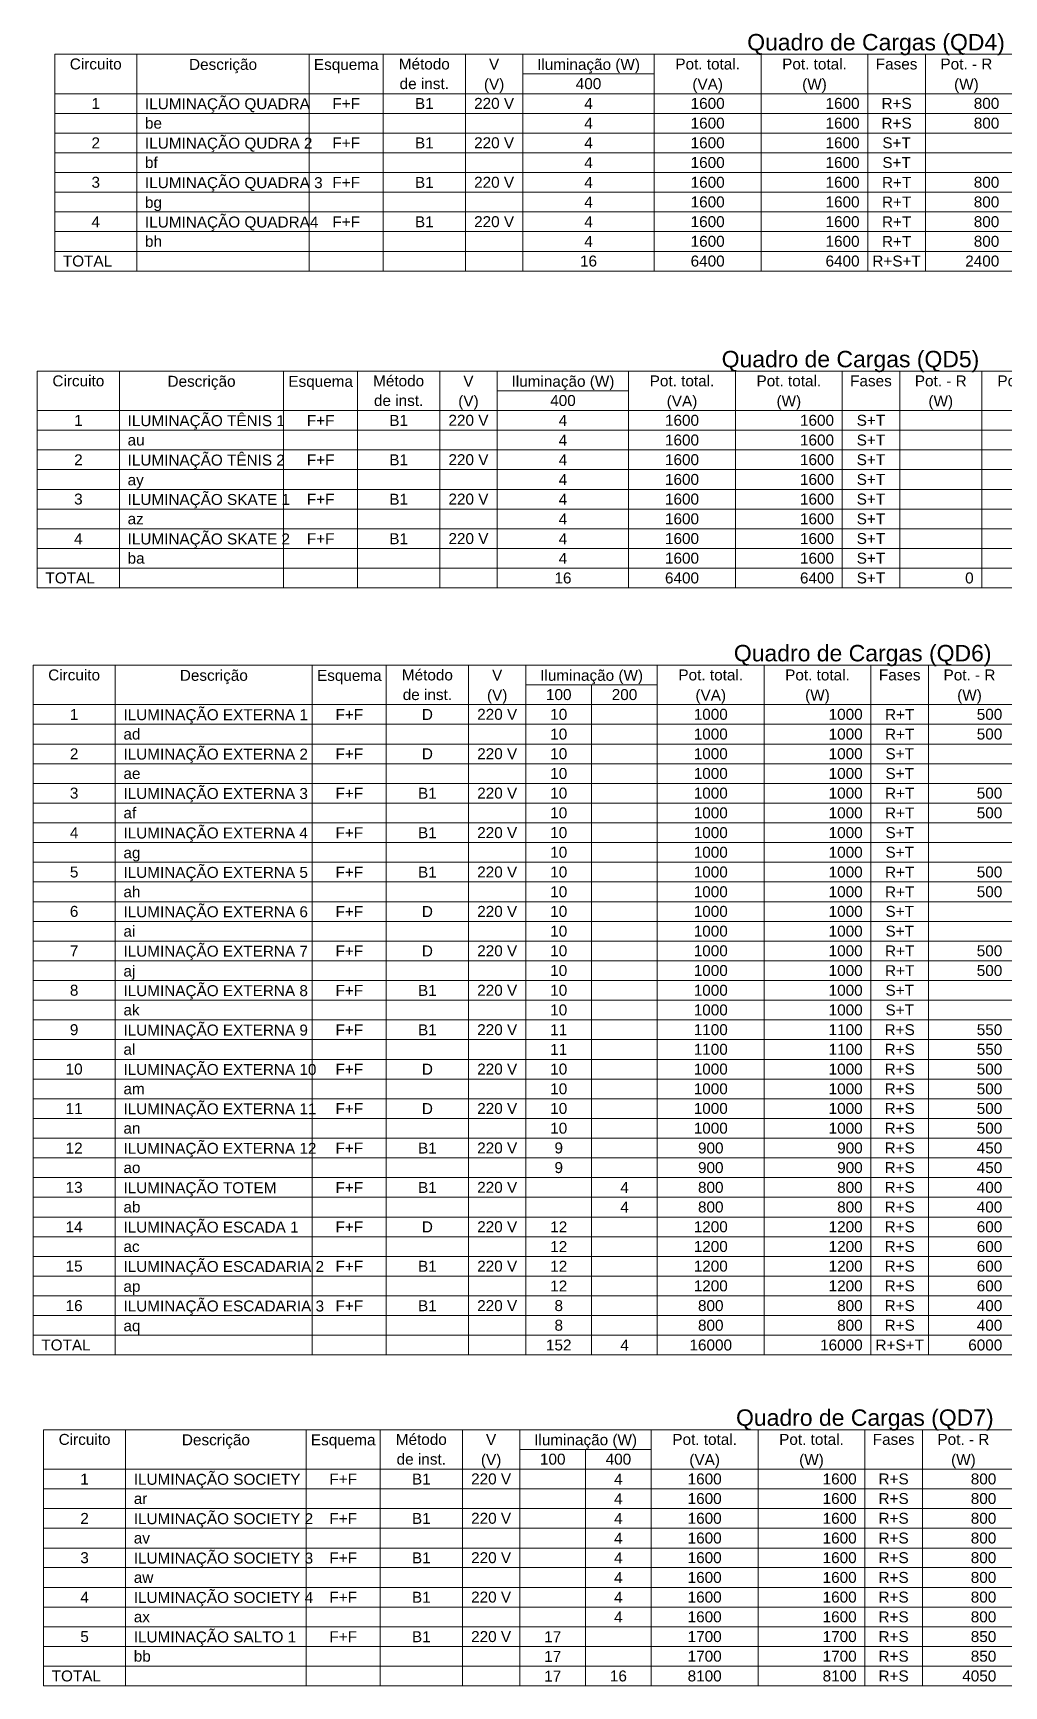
# Model space of a CAD drawing. Header units: millimetres. Extents: x -395 to 1008, y 9 to 692.
# Drawn here: x 66.13 to 75.52, y 52.81 to 68.8 of the extents above; entities that cross this region are included whole.
import ezdxf

# ---------------------------------------------------------------- set-up
doc = ezdxf.new("R2010")
doc.units = ezdxf.units.MM
doc.header["$LTSCALE"] = 0.1
doc.header["$MEASUREMENT"] = 0
doc.layers.add('.40 Interno parede', color=27, linetype='Continuous', lineweight=5)
doc.layers.add('Verde', color=7, linetype='Continuous', true_color=0x136734)
doc.styles.add('Arial', font='arial.ttf')

msp = doc.modelspace()

# ---------------------------------------------------------------- linework, layer by layer
at = {"layer": 'Verde', "color": 106, "lineweight": 9}
for p, q in [((66.344, 68.592), (82.229, 68.592)), ((66.344, 68.592), (66.344, 66.686)), ((67.138, 68.592), (67.138, 66.686)), ((68.806, 68.592), (68.806, 66.686)), ((69.521, 68.592), (69.521, 66.686)), ((70.315, 68.592), (70.315, 66.686)), ((70.871, 68.592), (70.871, 66.686)), ((72.142, 68.592), (72.142, 66.686)), ((73.174, 68.592), (73.174, 66.686)), ((74.207, 68.592), (74.207, 66.686)), ((74.763, 68.592), (74.763, 66.686)), ((70.871, 68.402), (72.142, 68.402)), ((66.344, 68.211), (82.229, 68.211)), ((66.344, 68.021), (82.229, 68.021)), ((66.344, 67.83), (82.229, 67.83)), ((66.344, 67.639), (82.229, 67.639)), ((66.344, 67.449), (82.229, 67.449)), ((66.344, 67.258), (82.229, 67.258)), ((66.344, 67.068), (82.229, 67.068)), ((66.344, 66.877), (82.229, 66.877)), ((66.344, 66.686), (82.229, 66.686)), ((66.344, 66.496), (66.344, 66.686)), ((66.344, 66.496), (66.344, 66.686)), ((67.138, 66.496), (67.138, 66.686)), ((68.806, 66.496), (68.806, 66.686)), ((69.521, 66.496), (69.521, 66.686)), ((70.315, 66.496), (70.315, 66.686)), ((70.871, 66.496), (70.871, 66.686)), ((72.142, 66.496), (72.142, 66.686)), ((73.174, 66.496), (73.174, 66.686)), ((74.207, 66.496), (74.207, 66.686)), ((74.763, 66.496), (74.763, 66.686)), ((66.344, 66.496), (82.229, 66.496)), ((66.175, 65.528), (81.902, 65.528)), ((66.175, 65.528), (66.175, 63.621)), ((66.97, 65.528), (66.97, 63.621)), ((68.558, 65.528), (68.558, 63.621)), ((69.273, 65.528), (69.273, 63.621)), ((70.067, 65.528), (70.067, 63.621)), ((70.623, 65.528), (70.623, 63.621)), ((71.894, 65.528), (71.894, 63.621)), ((72.927, 65.528), (72.927, 63.621)), ((73.959, 65.528), (73.959, 63.621)), ((74.515, 65.528), (74.515, 63.621)), ((75.309, 65.528), (75.309, 63.621)), ((70.623, 65.337), (71.894, 65.337)), ((66.175, 65.146), (81.902, 65.146)), ((66.175, 64.956), (81.902, 64.956)), ((66.175, 64.765), (81.902, 64.765)), ((66.175, 64.575), (81.902, 64.575)), ((66.175, 64.384), (81.902, 64.384)), ((66.175, 64.193), (81.902, 64.193)), ((66.175, 64.003), (81.902, 64.003)), ((66.175, 63.812), (81.902, 63.812)), ((66.175, 63.621), (81.902, 63.621)), ((66.175, 63.431), (66.175, 63.621)), ((66.175, 63.431), (66.175, 63.621)), ((66.97, 63.431), (66.97, 63.621)), ((68.558, 63.431), (68.558, 63.621)), ((69.273, 63.431), (69.273, 63.621)), ((70.067, 63.431), (70.067, 63.621)), ((70.623, 63.431), (70.623, 63.621)), ((71.894, 63.431), (71.894, 63.621)), ((72.927, 63.431), (72.927, 63.621)), ((73.959, 63.431), (73.959, 63.621)), ((74.515, 63.431), (74.515, 63.621)), ((75.309, 63.431), (75.309, 63.621)), ((66.175, 63.431), (81.902, 63.431)), ((66.135, 62.684), (82.179, 62.684)), ((66.135, 62.684), (66.135, 56.203)), ((66.929, 62.684), (66.929, 56.203)), ((68.835, 62.684), (68.835, 56.203)), ((69.55, 62.684), (69.55, 56.203)), ((70.344, 62.684), (70.344, 56.203)), ((70.9, 62.684), (70.9, 56.203)), ((72.171, 62.684), (72.171, 56.203)), ((73.204, 62.684), (73.204, 56.203)), ((74.236, 62.684), (74.236, 56.203)), ((74.792, 62.684), (74.792, 56.203)), ((70.9, 62.493), (72.171, 62.493)), ((71.536, 62.493), (71.536, 56.203)), ((66.135, 62.302), (82.179, 62.302)), ((66.135, 62.112), (82.179, 62.112)), ((66.135, 61.921), (82.179, 61.921)), ((66.135, 61.731), (82.179, 61.731)), ((66.135, 61.54), (82.179, 61.54)), ((66.135, 61.349), (82.179, 61.349)), ((66.135, 61.159), (82.179, 61.159)), ((66.135, 60.968), (82.179, 60.968)), ((66.135, 60.777), (82.179, 60.777)), ((66.135, 60.587), (82.179, 60.587)), ((66.135, 60.396), (82.179, 60.396)), ((66.135, 60.206), (82.179, 60.206)), ((66.135, 60.015), (82.179, 60.015)), ((66.135, 59.824), (82.179, 59.824)), ((66.135, 59.634), (82.179, 59.634)), ((66.135, 59.443), (82.179, 59.443)), ((66.135, 59.253), (82.179, 59.253)), ((66.135, 59.062), (82.179, 59.062)), ((66.135, 58.871), (82.179, 58.871)), ((66.135, 58.681), (82.179, 58.681)), ((66.135, 58.49), (82.179, 58.49)), ((66.135, 58.299), (82.179, 58.299)), ((66.135, 58.109), (82.179, 58.109)), ((66.135, 57.918), (82.179, 57.918)), ((66.135, 57.728), (82.179, 57.728)), ((66.135, 57.537), (82.179, 57.537)), ((66.135, 57.346), (82.179, 57.346)), ((66.135, 57.156), (82.179, 57.156)), ((66.135, 56.965), (82.179, 56.965)), ((66.135, 56.774), (82.179, 56.774)), ((66.135, 56.584), (82.179, 56.584)), ((66.135, 56.393), (82.179, 56.393)), ((66.135, 56.203), (82.179, 56.203)), ((66.135, 56.012), (66.135, 56.203)), ((66.135, 56.012), (66.135, 56.203)), ((66.929, 56.012), (66.929, 56.203)), ((68.835, 56.012), (68.835, 56.203)), ((69.55, 56.012), (69.55, 56.203)), ((70.344, 56.012), (70.344, 56.203)), ((70.9, 56.012), (70.9, 56.203)), ((71.536, 56.012), (71.536, 56.203)), ((72.171, 56.012), (72.171, 56.203)), ((73.204, 56.012), (73.204, 56.203)), ((74.236, 56.012), (74.236, 56.203)), ((74.792, 56.012), (74.792, 56.203)), ((66.135, 56.012), (82.179, 56.012)), ((66.235, 55.289), (82.12, 55.289)), ((66.235, 55.289), (66.235, 53.001)), ((67.03, 55.289), (67.03, 53.001)), ((68.777, 55.289), (68.777, 53.001)), ((69.492, 55.289), (69.492, 53.001)), ((70.286, 55.289), (70.286, 53.001)), ((70.842, 55.289), (70.842, 53.001)), ((72.113, 55.289), (72.113, 53.001)), ((73.145, 55.289), (73.145, 53.001)), ((74.178, 55.289), (74.178, 53.001)), ((74.734, 55.289), (74.734, 53.001)), ((70.842, 55.098), (72.113, 55.098)), ((71.477, 55.098), (71.477, 53.001)), ((66.235, 54.908), (82.12, 54.908)), ((66.235, 54.717), (82.12, 54.717)), ((66.235, 54.526), (82.12, 54.526)), ((66.235, 54.336), (82.12, 54.336)), ((66.235, 54.145), (82.12, 54.145)), ((66.235, 53.955), (82.12, 53.955)), ((66.235, 53.764), (82.12, 53.764)), ((66.235, 53.573), (82.12, 53.573)), ((66.235, 53.383), (82.12, 53.383)), ((66.235, 53.192), (82.12, 53.192)), ((66.235, 53.001), (82.12, 53.001)), ((66.235, 52.811), (66.235, 53.001)), ((66.235, 52.811), (66.235, 53.001)), ((67.03, 52.811), (67.03, 53.001)), ((68.777, 52.811), (68.777, 53.001)), ((69.492, 52.811), (69.492, 53.001)), ((70.286, 52.811), (70.286, 53.001)), ((70.842, 52.811), (70.842, 53.001)), ((71.477, 52.811), (71.477, 53.001)), ((72.113, 52.811), (72.113, 53.001)), ((73.145, 52.811), (73.145, 53.001)), ((74.178, 52.811), (74.178, 53.001)), ((74.734, 52.811), (74.734, 53.001)), ((66.235, 52.811), (82.12, 52.811))]:
    msp.add_line(p, q, dxfattribs=at)

# ---------------------------------------------------------------- texts
at = {"layer": '.40 Interno parede', "color": 27, "line_spacing_factor": 0.9, "style": 'Arial'}
for s, insert, char_height, width, attachment_point in [('Quadro de Cargas (QD4)', (74.286, 68.582), 0.15885, 4.9399, 8), ('Circuito', (66.741, 68.444), 0.1059, 0.983, 8), ('Descrição', (67.972, 68.409), 0.1059, 1.28928, 8), ('Esquema', (69.163, 68.409), 0.1059, 1.22514, 8), ('Método', (69.918, 68.444), 0.1059, 0.96728, 8), ('V', (70.593, 68.444), 0.106, 0.19343, 8), ('Iluminação (W)', (71.506, 68.409), 0.1059, 1.94985, 8), ('Pot. total.', (72.658, 68.444), 0.1059, 1.22514, 8), ('Pot. total.', (73.691, 68.444), 0.1059, 1.22514, 8), ('Fases', (74.485, 68.444), 0.1059, 0.78971, 8), ('Pot. - R', (75.16, 68.444), 0.1059, 0.983, 8), ('de inst.', (69.918, 68.254), 0.1059, 0.935, 8), ('(V)', (70.593, 68.219), 0.1059, 0.38657, 8), ('400', (71.506, 68.254), 0.1059, 0.48385, 8), ('(VA)', (72.658, 68.219), 0.1059, 0.58, 8), ('(W)', (73.691, 68.219), 0.1059, 0.46686, 8), ('(W)', (75.16, 68.219), 0.1059, 0.46686, 8), ('1', (66.741, 68.063), 0.106, 0.16128, 8), ('ILUMINAÇÃO QUADRA', (67.217, 68.028), 0.1059, 3.126, 7), ('F+F', (69.163, 68.063), 0.1059, 0.52364, 8), ('B1', (69.918, 68.063), 0.1059, 0.35471, 8), ('220 V', (70.593, 68.063), 0.1059, 0.75785, 8), ('4', (71.506, 68.063), 0.106, 0.16128, 8), ('1600', (72.658, 68.063), 0.1059, 0.64514, 8), ('1600', (74.127, 68.063), 0.1059, 0.64514, 9), ('R+S', (74.485, 68.063), 0.1059, 0.57221, 8), ('800', (75.478, 68.063), 0.1059, 0.48385, 9), ('be', (67.217, 67.872), 0.1059, 0.32257, 7), ('4', (71.506, 67.872), 0.106, 0.16128, 8), ('1600', (72.658, 67.872), 0.1059, 0.64514, 8), ('1600', (74.127, 67.872), 0.1059, 0.64514, 9), ('R+S', (74.485, 67.872), 0.1059, 0.57221, 8), ('800', (75.478, 67.872), 0.1059, 0.48385, 9), ('2', (66.741, 67.682), 0.106, 0.16128, 8), ('ILUMINAÇÃO QUDRA 2', (67.217, 67.647), 0.1059, 3.17442, 7), ('F+F', (69.163, 67.682), 0.1059, 0.52364, 8), ('B1', (69.918, 67.682), 0.1059, 0.35471, 8), ('220 V', (70.593, 67.682), 0.1059, 0.75785, 8), ('4', (71.506, 67.682), 0.106, 0.16128, 8), ('1600', (72.658, 67.682), 0.1059, 0.64514, 8), ('1600', (74.127, 67.682), 0.1059, 0.64514, 9), ('S+T', (74.485, 67.682), 0.1059, 0.53993, 8), ('bf', (67.217, 67.491), 0.1059, 0.24186, 7), ('4', (71.506, 67.491), 0.106, 0.16128, 8), ('1600', (72.658, 67.491), 0.1059, 0.64514, 8), ('1600', (74.127, 67.491), 0.1059, 0.64514, 9), ('S+T', (74.485, 67.491), 0.1059, 0.53993, 8), ('3', (66.741, 67.3), 0.106, 0.16128, 8), ('ILUMINAÇÃO QUADRA 3', (67.217, 67.265), 0.1059, 3.36785, 7), ('F+F', (69.163, 67.3), 0.1059, 0.52364, 8), ('B1', (69.918, 67.3), 0.1059, 0.35471, 8), ('220 V', (70.593, 67.3), 0.1059, 0.75785, 8), ('4', (71.506, 67.3), 0.106, 0.16128, 8), ('1600', (72.658, 67.3), 0.1059, 0.64514, 8), ('1600', (74.127, 67.3), 0.1059, 0.64514, 9), ('R+T', (74.485, 67.3), 0.1059, 0.55593, 8), ('800', (75.478, 67.3), 0.1059, 0.48385, 9), ('bg', (67.217, 67.075), 0.1059, 0.32257, 7), ('4', (71.506, 67.11), 0.106, 0.16128, 8), ('1600', (72.658, 67.11), 0.1059, 0.64514, 8), ('1600', (74.127, 67.11), 0.1059, 0.64514, 9), ('R+T', (74.485, 67.11), 0.1059, 0.55593, 8), ('800', (75.478, 67.11), 0.1059, 0.48385, 9), ('4', (66.741, 66.919), 0.106, 0.16128, 8), ('ILUMINAÇÃO QUADRA4', (67.217, 66.884), 0.1059, 3.28728, 7), ('F+F', (69.163, 66.919), 0.1059, 0.52364, 8), ('B1', (69.918, 66.919), 0.1059, 0.35471, 8), ('220 V', (70.593, 66.919), 0.1059, 0.75785, 8), ('4', (71.506, 66.919), 0.106, 0.16128, 8), ('1600', (72.658, 66.919), 0.1059, 0.64514, 8), ('1600', (74.127, 66.919), 0.1059, 0.64514, 9), ('R+T', (74.485, 66.919), 0.1059, 0.55593, 8), ('800', (75.478, 66.919), 0.1059, 0.48385, 9), ('bh', (67.217, 66.729), 0.1059, 0.32257, 7), ('4', (71.506, 66.729), 0.106, 0.16128, 8), ('1600', (72.658, 66.729), 0.1059, 0.64514, 8), ('1600', (74.127, 66.729), 0.1059, 0.64514, 9), ('R+T', (74.485, 66.729), 0.1059, 0.55593, 8), ('800', (75.478, 66.729), 0.1059, 0.48385, 9), ('TOTAL', (66.423, 66.538), 0.1059, 0.93457, 7), ('16', (71.506, 66.538), 0.1059, 0.32257, 8), ('6400', (72.658, 66.538), 0.1059, 0.64514, 8), ('6400', (74.127, 66.538), 0.1059, 0.64514, 9), ('R+S+T', (74.485, 66.538), 0.1059, 0.91871, 8), ('2400', (75.478, 66.538), 0.1059, 0.64514, 9), ('Quadro de Cargas (QD5)', (74.039, 65.517), 0.15885, 4.9399, 8), ('Circuito', (66.573, 65.379), 0.1059, 0.983, 8), ('Descrição', (67.764, 65.344), 0.1059, 1.28928, 8), ('Esquema', (68.916, 65.344), 0.1059, 1.22514, 8), ('Método', (69.67, 65.379), 0.1059, 0.96728, 8), ('V', (70.345, 65.379), 0.106, 0.19343, 8), ('Iluminação (W)', (71.259, 65.344), 0.1059, 1.94985, 8), ('Pot. total.', (72.41, 65.379), 0.1059, 1.22514, 8), ('Pot. total.', (73.443, 65.379), 0.1059, 1.22514, 8), ('Fases', (74.237, 65.379), 0.1059, 0.78971, 8), ('Pot. - R', (74.912, 65.379), 0.1059, 0.983, 8), ('Pot. - S', (75.707, 65.379), 0.1059, 0.967, 8), ('de inst.', (69.67, 65.189), 0.1059, 0.935, 8), ('(V)', (70.345, 65.154), 0.1059, 0.38657, 8), ('400', (71.259, 65.189), 0.1059, 0.48385, 8), ('(VA)', (72.41, 65.154), 0.1059, 0.58, 8), ('(W)', (73.443, 65.154), 0.1059, 0.46686, 8), ('(W)', (74.912, 65.154), 0.1059, 0.46686, 8), ('1', (66.573, 64.998), 0.106, 0.16128, 8), ('ILUMINAÇÃO TÊNIS 1', (67.049, 64.963), 0.1059, 2.98114, 7), ('F+F', (68.916, 64.998), 0.1059, 0.52364, 8), ('B1', (69.67, 64.998), 0.1059, 0.35471, 8), ('220 V', (70.345, 64.998), 0.1059, 0.75785, 8), ('4', (71.259, 64.998), 0.106, 0.16128, 8), ('1600', (72.41, 64.998), 0.1059, 0.64514, 8), ('1600', (73.88, 64.998), 0.1059, 0.64514, 9), ('S+T', (74.237, 64.998), 0.1059, 0.53993, 8), ('4', (71.259, 64.807), 0.106, 0.16128, 8), ('1600', (72.41, 64.807), 0.1059, 0.64514, 8), ('1600', (73.88, 64.807), 0.1059, 0.64514, 9), ('S+T', (74.237, 64.807), 0.1059, 0.53993, 8), ('au', (67.049, 64.807), 0.1059, 0.32257, 7), ('ILUMINAÇÃO TÊNIS 2', (67.049, 64.582), 0.1059, 2.98114, 7), ('2', (66.573, 64.617), 0.106, 0.16128, 8), ('F+F', (68.916, 64.617), 0.1059, 0.52364, 8), ('B1', (69.67, 64.617), 0.1059, 0.35471, 8), ('220 V', (70.345, 64.617), 0.1059, 0.75785, 8), ('4', (71.259, 64.617), 0.106, 0.16128, 8), ('1600', (72.41, 64.617), 0.1059, 0.64514, 8), ('1600', (73.88, 64.617), 0.1059, 0.64514, 9), ('S+T', (74.237, 64.617), 0.1059, 0.53993, 8), ('ay', (67.049, 64.391), 0.1059, 0.30628, 7), ('4', (71.259, 64.426), 0.106, 0.16128, 8), ('1600', (72.41, 64.426), 0.1059, 0.64514, 8), ('1600', (73.88, 64.426), 0.1059, 0.64514, 9), ('S+T', (74.237, 64.426), 0.1059, 0.53993, 8), ('3', (66.573, 64.236), 0.106, 0.16128, 8), ('ILUMINAÇÃO SKATE 1', (67.049, 64.201), 0.1059, 3.07799, 7), ('F+F', (68.916, 64.236), 0.1059, 0.52364, 8), ('B1', (69.67, 64.236), 0.1059, 0.35471, 8), ('220 V', (70.345, 64.236), 0.1059, 0.75785, 8), ('4', (71.259, 64.236), 0.106, 0.16128, 8), ('1600', (72.41, 64.236), 0.1059, 0.64514, 8), ('1600', (73.88, 64.236), 0.1059, 0.64514, 9), ('S+T', (74.237, 64.236), 0.1059, 0.53993, 8), ('az', (67.049, 64.045), 0.1059, 0.30628, 7), ('4', (71.259, 64.045), 0.106, 0.16128, 8), ('1600', (72.41, 64.045), 0.1059, 0.64514, 8), ('1600', (73.88, 64.045), 0.1059, 0.64514, 9), ('S+T', (74.237, 64.045), 0.1059, 0.53993, 8), ('4', (66.573, 63.854), 0.106, 0.16128, 8), ('ILUMINAÇÃO SKATE 2', (67.049, 63.819), 0.1059, 3.07799, 7), ('F+F', (68.916, 63.854), 0.1059, 0.52364, 8), ('B1', (69.67, 63.854), 0.1059, 0.35471, 8), ('220 V', (70.345, 63.854), 0.1059, 0.75785, 8), ('4', (71.259, 63.854), 0.106, 0.16128, 8), ('1600', (72.41, 63.854), 0.1059, 0.64514, 8), ('1600', (73.88, 63.854), 0.1059, 0.64514, 9), ('S+T', (74.237, 63.854), 0.1059, 0.53993, 8), ('ba', (67.049, 63.664), 0.1059, 0.32257, 7), ('4', (71.259, 63.664), 0.106, 0.16128, 8), ('1600', (72.41, 63.664), 0.1059, 0.64514, 8), ('1600', (73.88, 63.664), 0.1059, 0.64514, 9), ('S+T', (74.237, 63.664), 0.1059, 0.53993, 8), ('TOTAL', (66.255, 63.473), 0.1059, 0.93457, 7), ('16', (71.259, 63.473), 0.1059, 0.32257, 8), ('6400', (72.41, 63.473), 0.1059, 0.64514, 8), ('6400', (73.88, 63.473), 0.1059, 0.64514, 9), ('S+T', (74.237, 63.473), 0.1059, 0.53993, 8), ('0', (75.23, 63.473), 0.106, 0.16128, 9), ('Quadro de Cargas (QD6)', (74.157, 62.673), 0.15885, 4.9399, 8), ('Circuito', (66.532, 62.535), 0.1059, 0.983, 8), ('Descrição', (67.883, 62.5), 0.1059, 1.28928, 8), ('Esquema', (69.193, 62.5), 0.1059, 1.22514, 8), ('Método', (69.948, 62.535), 0.1059, 0.96728, 8), ('V', (70.623, 62.535), 0.106, 0.19343, 8), ('Iluminação (W)', (71.536, 62.5), 0.1059, 1.94985, 8), ('Pot. total.', (72.688, 62.535), 0.1059, 1.22514, 8), ('Pot. total.', (73.72, 62.535), 0.1059, 1.22514, 8), ('Fases', (74.515, 62.535), 0.1059, 0.78971, 8), ('Pot. - R', (75.19, 62.535), 0.1059, 0.983, 8), ('de inst.', (69.948, 62.345), 0.1059, 0.935, 8), ('(V)', (70.623, 62.31), 0.1059, 0.38657, 8), ('100', (71.218, 62.345), 0.1059, 0.48385, 8), ('200', (71.854, 62.345), 0.1059, 0.48385, 8), ('(VA)', (72.688, 62.31), 0.1059, 0.58, 8), ('(W)', (73.72, 62.31), 0.1059, 0.46686, 8), ('(W)', (75.19, 62.31), 0.1059, 0.46686, 8), ('1', (66.532, 62.154), 0.106, 0.16128, 8), ('ILUMINAÇÃO EXTERNA 1', (67.009, 62.119), 0.1059, 3.49685, 7), ('F+F', (69.193, 62.154), 0.1059, 0.52364, 8), ('D', (69.948, 62.154), 0.106, 0.20943, 8), ('220 V', (70.623, 62.154), 0.1059, 0.75785, 8), ('10', (71.218, 62.154), 0.1059, 0.32257, 8), ('1000', (72.688, 62.154), 0.1059, 0.64514, 8), ('1000', (74.157, 62.154), 0.1059, 0.64514, 9), ('R+T', (74.515, 62.154), 0.1059, 0.55593, 8), ('500', (75.507, 62.154), 0.1059, 0.48385, 9), ('ad', (67.009, 61.963), 0.1059, 0.32257, 7), ('10', (71.218, 61.963), 0.1059, 0.32257, 8), ('1000', (72.688, 61.963), 0.1059, 0.64514, 8), ('1000', (74.157, 61.963), 0.1059, 0.64514, 9), ('R+T', (74.515, 61.963), 0.1059, 0.55593, 8), ('500', (75.507, 61.963), 0.1059, 0.48385, 9), ('2', (66.532, 61.773), 0.106, 0.16128, 8), ('ILUMINAÇÃO EXTERNA 2', (67.009, 61.738), 0.1059, 3.49685, 7), ('F+F', (69.193, 61.773), 0.1059, 0.52364, 8), ('D', (69.948, 61.773), 0.106, 0.20943, 8), ('220 V', (70.623, 61.773), 0.1059, 0.75785, 8), ('10', (71.218, 61.773), 0.1059, 0.32257, 8), ('1000', (72.688, 61.773), 0.1059, 0.64514, 8), ('1000', (74.157, 61.773), 0.1059, 0.64514, 9), ('S+T', (74.515, 61.773), 0.1059, 0.53993, 8), ('ae', (67.009, 61.582), 0.1059, 0.32257, 7), ('10', (71.218, 61.582), 0.1059, 0.32257, 8), ('1000', (72.688, 61.582), 0.1059, 0.64514, 8), ('1000', (74.157, 61.582), 0.1059, 0.64514, 9), ('S+T', (74.515, 61.582), 0.1059, 0.53993, 8), ('3', (66.532, 61.392), 0.106, 0.16128, 8), ('ILUMINAÇÃO EXTERNA 3', (67.009, 61.357), 0.1059, 3.49685, 7), ('F+F', (69.193, 61.392), 0.1059, 0.52364, 8), ('B1', (69.948, 61.392), 0.1059, 0.35471, 8), ('220 V', (70.623, 61.392), 0.1059, 0.75785, 8), ('10', (71.218, 61.392), 0.1059, 0.32257, 8), ('1000', (72.688, 61.392), 0.1059, 0.64514, 8), ('1000', (74.157, 61.392), 0.1059, 0.64514, 9), ('R+T', (74.515, 61.392), 0.1059, 0.55593, 8), ('500', (75.507, 61.392), 0.1059, 0.48385, 9), ('af', (67.009, 61.201), 0.1059, 0.24186, 7), ('10', (71.218, 61.201), 0.1059, 0.32257, 8), ('1000', (72.688, 61.201), 0.1059, 0.64514, 8), ('1000', (74.157, 61.201), 0.1059, 0.64514, 9), ('R+T', (74.515, 61.201), 0.1059, 0.55593, 8), ('500', (75.507, 61.201), 0.1059, 0.48385, 9), ('4', (66.532, 61.01), 0.106, 0.16128, 8), ('ILUMINAÇÃO EXTERNA 4', (67.009, 60.975), 0.1059, 3.49685, 7), ('F+F', (69.193, 61.01), 0.1059, 0.52364, 8), ('B1', (69.948, 61.01), 0.1059, 0.35471, 8), ('220 V', (70.623, 61.01), 0.1059, 0.75785, 8), ('10', (71.218, 61.01), 0.1059, 0.32257, 8), ('1000', (72.688, 61.01), 0.1059, 0.64514, 8), ('1000', (74.157, 61.01), 0.1059, 0.64514, 9), ('S+T', (74.515, 61.01), 0.1059, 0.53993, 8), ('10', (71.218, 60.82), 0.1059, 0.32257, 8), ('1000', (72.688, 60.82), 0.1059, 0.64514, 8), ('1000', (74.157, 60.82), 0.1059, 0.64514, 9), ('S+T', (74.515, 60.82), 0.1059, 0.53993, 8), ('ag', (67.009, 60.785), 0.1059, 0.32257, 7), ('ILUMINAÇÃO EXTERNA 5', (67.009, 60.594), 0.1059, 3.49685, 7), ('5', (66.532, 60.629), 0.106, 0.16128, 8), ('F+F', (69.193, 60.629), 0.1059, 0.52364, 8), ('B1', (69.948, 60.629), 0.1059, 0.35471, 8), ('220 V', (70.623, 60.629), 0.1059, 0.75785, 8), ('10', (71.218, 60.629), 0.1059, 0.32257, 8), ('1000', (72.688, 60.629), 0.1059, 0.64514, 8), ('1000', (74.157, 60.629), 0.1059, 0.64514, 9), ('R+T', (74.515, 60.629), 0.1059, 0.55593, 8), ('500', (75.507, 60.629), 0.1059, 0.48385, 9), ('ah', (67.009, 60.438), 0.1059, 0.32257, 7), ('10', (71.218, 60.438), 0.1059, 0.32257, 8), ('1000', (72.688, 60.438), 0.1059, 0.64514, 8), ('1000', (74.157, 60.438), 0.1059, 0.64514, 9), ('R+T', (74.515, 60.438), 0.1059, 0.55593, 8), ('500', (75.507, 60.438), 0.1059, 0.48385, 9), ('6', (66.532, 60.248), 0.106, 0.16128, 8), ('ILUMINAÇÃO EXTERNA 6', (67.009, 60.213), 0.1059, 3.49685, 7), ('F+F', (69.193, 60.248), 0.1059, 0.52364, 8), ('D', (69.948, 60.248), 0.106, 0.20943, 8), ('220 V', (70.623, 60.248), 0.1059, 0.75785, 8), ('10', (71.218, 60.248), 0.1059, 0.32257, 8), ('1000', (72.688, 60.248), 0.1059, 0.64514, 8), ('1000', (74.157, 60.248), 0.1059, 0.64514, 9), ('S+T', (74.515, 60.248), 0.1059, 0.53993, 8), ('ai', (67.009, 60.057), 0.1059, 0.22571, 7), ('10', (71.218, 60.057), 0.1059, 0.32257, 8), ('1000', (72.688, 60.057), 0.1059, 0.64514, 8), ('1000', (74.157, 60.057), 0.1059, 0.64514, 9), ('S+T', (74.515, 60.057), 0.1059, 0.53993, 8), ('7', (66.532, 59.867), 0.106, 0.16128, 8), ('ILUMINAÇÃO EXTERNA 7', (67.009, 59.832), 0.1059, 3.49685, 7), ('F+F', (69.193, 59.867), 0.1059, 0.52364, 8), ('D', (69.948, 59.867), 0.106, 0.20943, 8), ('220 V', (70.623, 59.867), 0.1059, 0.75785, 8), ('10', (71.218, 59.867), 0.1059, 0.32257, 8), ('1000', (72.688, 59.867), 0.1059, 0.64514, 8), ('1000', (74.157, 59.867), 0.1059, 0.64514, 9), ('R+T', (74.515, 59.867), 0.1059, 0.55593, 8), ('500', (75.507, 59.867), 0.1059, 0.48385, 9), ('aj', (67.009, 59.641), 0.1059, 0.22571, 7), ('10', (71.218, 59.676), 0.1059, 0.32257, 8), ('1000', (72.688, 59.676), 0.1059, 0.64514, 8), ('1000', (74.157, 59.676), 0.1059, 0.64514, 9), ('R+T', (74.515, 59.676), 0.1059, 0.55593, 8), ('500', (75.507, 59.676), 0.1059, 0.48385, 9), ('8', (66.532, 59.485), 0.106, 0.16128, 8), ('ILUMINAÇÃO EXTERNA 8', (67.009, 59.45), 0.1059, 3.49685, 7), ('F+F', (69.193, 59.485), 0.1059, 0.52364, 8), ('B1', (69.948, 59.485), 0.1059, 0.35471, 8), ('220 V', (70.623, 59.485), 0.1059, 0.75785, 8), ('10', (71.218, 59.485), 0.1059, 0.32257, 8), ('1000', (72.688, 59.485), 0.1059, 0.64514, 8), ('1000', (74.157, 59.485), 0.1059, 0.64514, 9), ('S+T', (74.515, 59.485), 0.1059, 0.53993, 8), ('ak', (67.009, 59.295), 0.1059, 0.30628, 7), ('10', (71.218, 59.295), 0.1059, 0.32257, 8), ('1000', (72.688, 59.295), 0.1059, 0.64514, 8), ('1000', (74.157, 59.295), 0.1059, 0.64514, 9), ('S+T', (74.515, 59.295), 0.1059, 0.53993, 8), ('9', (66.532, 59.104), 0.106, 0.16128, 8), ('ILUMINAÇÃO EXTERNA 9', (67.009, 59.069), 0.1059, 3.49685, 7), ('F+F', (69.193, 59.104), 0.1059, 0.52364, 8), ('B1', (69.948, 59.104), 0.1059, 0.35471, 8), ('220 V', (70.623, 59.104), 0.1059, 0.75785, 8), ('11', (71.218, 59.104), 0.1059, 0.32257, 8), ('1100', (72.688, 59.104), 0.1059, 0.64514, 8), ('1100', (74.157, 59.104), 0.1059, 0.64514, 9), ('R+S', (74.515, 59.104), 0.1059, 0.57221, 8), ('550', (75.507, 59.104), 0.1059, 0.48385, 9), ('al', (67.009, 58.914), 0.1059, 0.22571, 7), ('11', (71.218, 58.914), 0.1059, 0.32257, 8), ('1100', (72.688, 58.914), 0.1059, 0.64514, 8), ('1100', (74.157, 58.914), 0.1059, 0.64514, 9), ('R+S', (74.515, 58.914), 0.1059, 0.57221, 8), ('550', (75.507, 58.914), 0.1059, 0.48385, 9), ('10', (66.532, 58.723), 0.1059, 0.32257, 8), ('ILUMINAÇÃO EXTERNA 10', (67.009, 58.688), 0.1059, 3.65813, 7), ('220 V', (70.623, 58.723), 0.1059, 0.75785, 8), ('10', (71.218, 58.723), 0.1059, 0.32257, 8), ('1000', (72.688, 58.723), 0.1059, 0.64514, 8), ('1000', (74.157, 58.723), 0.1059, 0.64514, 9), ('R+S', (74.515, 58.723), 0.1059, 0.57221, 8), ('500', (75.507, 58.723), 0.1059, 0.48385, 9), ('F+F', (69.193, 58.723), 0.1059, 0.52364, 8), ('D', (69.948, 58.723), 0.106, 0.20943, 8), ('am', (67.009, 58.532), 0.1059, 0.40286, 7), ('10', (71.218, 58.532), 0.1059, 0.32257, 8), ('1000', (72.688, 58.532), 0.1059, 0.64514, 8), ('1000', (74.157, 58.532), 0.1059, 0.64514, 9), ('R+S', (74.515, 58.532), 0.1059, 0.57221, 8), ('500', (75.507, 58.532), 0.1059, 0.48385, 9), ('11', (66.532, 58.342), 0.1059, 0.32257, 8), ('ILUMINAÇÃO EXTERNA 11', (67.009, 58.307), 0.1059, 3.65813, 7), ('F+F', (69.193, 58.342), 0.1059, 0.52364, 8), ('D', (69.948, 58.342), 0.106, 0.20943, 8), ('220 V', (70.623, 58.342), 0.1059, 0.75785, 8), ('10', (71.218, 58.342), 0.1059, 0.32257, 8), ('1000', (72.688, 58.342), 0.1059, 0.64514, 8), ('1000', (74.157, 58.342), 0.1059, 0.64514, 9), ('R+S', (74.515, 58.342), 0.1059, 0.57221, 8), ('500', (75.507, 58.342), 0.1059, 0.48385, 9), ('an', (67.009, 58.151), 0.1059, 0.32257, 7), ('10', (71.218, 58.151), 0.1059, 0.32257, 8), ('1000', (72.688, 58.151), 0.1059, 0.64514, 8), ('1000', (74.157, 58.151), 0.1059, 0.64514, 9), ('R+S', (74.515, 58.151), 0.1059, 0.57221, 8), ('500', (75.507, 58.151), 0.1059, 0.48385, 9), ('12', (66.532, 57.96), 0.1059, 0.32257, 8), ('ILUMINAÇÃO EXTERNA 12', (67.009, 57.925), 0.1059, 3.65813, 7), ('F+F', (69.193, 57.96), 0.1059, 0.52364, 8), ('B1', (69.948, 57.96), 0.1059, 0.35471, 8), ('220 V', (70.623, 57.96), 0.1059, 0.75785, 8), ('9', (71.218, 57.96), 0.106, 0.16128, 8), ('900', (72.688, 57.96), 0.1059, 0.48385, 8), ('900', (74.157, 57.96), 0.1059, 0.48385, 9), ('R+S', (74.515, 57.96), 0.1059, 0.57221, 8), ('450', (75.507, 57.96), 0.1059, 0.48385, 9), ('9', (71.218, 57.77), 0.106, 0.16128, 8), ('900', (72.688, 57.77), 0.1059, 0.48385, 8), ('900', (74.157, 57.77), 0.1059, 0.48385, 9), ('R+S', (74.515, 57.77), 0.1059, 0.57221, 8), ('450', (75.507, 57.77), 0.1059, 0.48385, 9), ('ao', (67.009, 57.77), 0.1059, 0.32257, 7), ('13', (66.532, 57.579), 0.1059, 0.32257, 8), ('ILUMINAÇÃO TOTEM', (67.009, 57.544), 0.1059, 2.90014, 7), ('F+F', (69.193, 57.579), 0.1059, 0.52364, 8), ('B1', (69.948, 57.579), 0.1059, 0.35471, 8), ('220 V', (70.623, 57.579), 0.1059, 0.75785, 8), ('4', (71.854, 57.579), 0.106, 0.16128, 8), ('800', (72.688, 57.579), 0.1059, 0.48385, 8), ('800', (74.157, 57.579), 0.1059, 0.48385, 9), ('R+S', (74.515, 57.579), 0.1059, 0.57221, 8), ('400', (75.507, 57.579), 0.1059, 0.48385, 9), ('ab', (67.009, 57.389), 0.1059, 0.32257, 7), ('4', (71.854, 57.389), 0.106, 0.16128, 8), ('800', (72.688, 57.389), 0.1059, 0.48385, 8), ('800', (74.157, 57.389), 0.1059, 0.48385, 9), ('R+S', (74.515, 57.389), 0.1059, 0.57221, 8), ('400', (75.507, 57.389), 0.1059, 0.48385, 9), ('14', (66.532, 57.198), 0.1059, 0.32257, 8), ('ILUMINAÇÃO ESCADA 1', (67.009, 57.163), 0.1059, 3.31971, 7), ('F+F', (69.193, 57.198), 0.1059, 0.52364, 8), ('D', (69.948, 57.198), 0.106, 0.20943, 8), ('220 V', (70.623, 57.198), 0.1059, 0.75785, 8), ('12', (71.218, 57.198), 0.1059, 0.32257, 8), ('1200', (72.688, 57.198), 0.1059, 0.64514, 8), ('1200', (74.157, 57.198), 0.1059, 0.64514, 9), ('R+S', (74.515, 57.198), 0.1059, 0.57221, 8), ('600', (75.507, 57.198), 0.1059, 0.48385, 9), ('ac', (67.009, 57.007), 0.1059, 0.30628, 7), ('12', (71.218, 57.007), 0.1059, 0.32257, 8), ('1200', (72.688, 57.007), 0.1059, 0.64514, 8), ('1200', (74.157, 57.007), 0.1059, 0.64514, 9), ('R+S', (74.515, 57.007), 0.1059, 0.57221, 8), ('600', (75.507, 57.007), 0.1059, 0.48385, 9), ('15', (66.532, 56.817), 0.1059, 0.32257, 8), ('ILUMINAÇÃO ESCADARIA 2', (67.009, 56.782), 0.1059, 3.80313, 7), ('F+F', (69.193, 56.817), 0.1059, 0.52364, 8), ('B1', (69.948, 56.817), 0.1059, 0.35471, 8), ('220 V', (70.623, 56.817), 0.1059, 0.75785, 8), ('12', (71.218, 56.817), 0.1059, 0.32257, 8), ('1200', (72.688, 56.817), 0.1059, 0.64514, 8), ('1200', (74.157, 56.817), 0.1059, 0.64514, 9), ('R+S', (74.515, 56.817), 0.1059, 0.57221, 8), ('600', (75.507, 56.817), 0.1059, 0.48385, 9), ('ap', (67.009, 56.591), 0.1059, 0.32257, 7), ('12', (71.218, 56.626), 0.1059, 0.32257, 8), ('1200', (72.688, 56.626), 0.1059, 0.64514, 8), ('1200', (74.157, 56.626), 0.1059, 0.64514, 9), ('R+S', (74.515, 56.626), 0.1059, 0.57221, 8), ('600', (75.507, 56.626), 0.1059, 0.48385, 9), ('16', (66.532, 56.435), 0.1059, 0.32257, 8), ('ILUMINAÇÃO ESCADARIA 3', (67.009, 56.4), 0.1059, 3.80313, 7), ('F+F', (69.193, 56.435), 0.1059, 0.52364, 8), ('B1', (69.948, 56.435), 0.1059, 0.35471, 8), ('220 V', (70.623, 56.435), 0.1059, 0.75785, 8), ('8', (71.218, 56.435), 0.106, 0.16128, 8), ('800', (72.688, 56.435), 0.1059, 0.48385, 8), ('800', (74.157, 56.435), 0.1059, 0.48385, 9), ('R+S', (74.515, 56.435), 0.1059, 0.57221, 8), ('400', (75.507, 56.435), 0.1059, 0.48385, 9), ('aq', (67.009, 56.21), 0.1059, 0.32257, 7), ('8', (71.218, 56.245), 0.106, 0.16128, 8), ('800', (72.688, 56.245), 0.1059, 0.48385, 8), ('800', (74.157, 56.245), 0.1059, 0.48385, 9), ('R+S', (74.515, 56.245), 0.1059, 0.57221, 8), ('400', (75.507, 56.245), 0.1059, 0.48385, 9), ('TOTAL', (66.215, 56.054), 0.1059, 0.93457, 7), ('152', (71.218, 56.054), 0.1059, 0.48385, 8), ('4', (71.854, 56.054), 0.106, 0.16128, 8), ('16000', (72.688, 56.054), 0.1059, 0.80642, 8), ('16000', (74.157, 56.054), 0.1059, 0.80642, 9), ('R+S+T', (74.515, 56.054), 0.1059, 0.91871, 8), ('6000', (75.507, 56.054), 0.1059, 0.64514, 9), ('Quadro de Cargas (QD7)', (74.178, 55.279), 0.15885, 4.9399, 8), ('Circuito', (66.633, 55.141), 0.1059, 0.983, 8), ('Descrição', (67.903, 55.106), 0.1059, 1.28928, 8), ('Esquema', (69.134, 55.106), 0.1059, 1.22514, 8), ('Método', (69.889, 55.141), 0.1059, 0.96728, 8), ('V', (70.564, 55.141), 0.106, 0.19343, 8), ('Iluminação (W)', (71.478, 55.106), 0.1059, 1.94985, 8), ('Pot. total.', (72.629, 55.141), 0.1059, 1.22514, 8), ('Pot. total.', (73.662, 55.141), 0.1059, 1.22514, 8), ('Fases', (74.456, 55.141), 0.1059, 0.78971, 8), ('Pot. - R', (75.131, 55.141), 0.1059, 0.983, 8), ('de inst.', (69.889, 54.95), 0.1059, 0.935, 8), ('(V)', (70.564, 54.915), 0.1059, 0.38657, 8), ('100', (71.16, 54.95), 0.1059, 0.48385, 8), ('400', (71.795, 54.95), 0.1059, 0.48385, 8), ('(VA)', (72.629, 54.915), 0.1059, 0.58, 8), ('(W)', (73.662, 54.915), 0.1059, 0.46686, 8), ('(W)', (75.131, 54.915), 0.1059, 0.46686, 8), ('1', (66.633, 54.759), 0.106, 0.16128, 8), ('ILUMINAÇÃO SOCIETY', (67.109, 54.724), 0.1059, 3.15828, 7), ('F+F', (69.134, 54.759), 0.1059, 0.52364, 8), ('B1', (69.889, 54.759), 0.1059, 0.35471, 8), ('220 V', (70.564, 54.759), 0.1059, 0.75785, 8), ('4', (71.795, 54.759), 0.106, 0.16128, 8), ('1600', (72.629, 54.759), 0.1059, 0.64514, 8), ('1600', (74.099, 54.759), 0.1059, 0.64514, 9), ('R+S', (74.456, 54.759), 0.1059, 0.57221, 8), ('800', (75.449, 54.759), 0.1059, 0.48385, 9), ('4', (71.795, 54.569), 0.106, 0.16128, 8), ('1600', (72.629, 54.569), 0.1059, 0.64514, 8), ('1600', (74.099, 54.569), 0.1059, 0.64514, 9), ('R+S', (74.456, 54.569), 0.1059, 0.57221, 8), ('800', (75.449, 54.569), 0.1059, 0.48385, 9), ('ar', (67.109, 54.569), 0.1059, 0.25786, 7), ('2', (66.633, 54.378), 0.106, 0.16128, 8), ('ILUMINAÇÃO SOCIETY 2', (67.109, 54.343), 0.1059, 3.40014, 7), ('F+F', (69.134, 54.378), 0.1059, 0.52364, 8), ('B1', (69.889, 54.378), 0.1059, 0.35471, 8), ('220 V', (70.564, 54.378), 0.1059, 0.75785, 8), ('4', (71.795, 54.378), 0.106, 0.16128, 8), ('1600', (72.629, 54.378), 0.1059, 0.64514, 8), ('1600', (74.099, 54.378), 0.1059, 0.64514, 9), ('R+S', (74.456, 54.378), 0.1059, 0.57221, 8), ('800', (75.449, 54.378), 0.1059, 0.48385, 9), ('av', (67.109, 54.187), 0.1059, 0.30628, 7), ('4', (71.795, 54.187), 0.106, 0.16128, 8), ('1600', (72.629, 54.187), 0.1059, 0.64514, 8), ('1600', (74.099, 54.187), 0.1059, 0.64514, 9), ('R+S', (74.456, 54.187), 0.1059, 0.57221, 8), ('800', (75.449, 54.187), 0.1059, 0.48385, 9), ('3', (66.633, 53.997), 0.106, 0.16128, 8), ('ILUMINAÇÃO SOCIETY 3', (67.109, 53.962), 0.1059, 3.40014, 7), ('F+F', (69.134, 53.997), 0.1059, 0.52364, 8), ('B1', (69.889, 53.997), 0.1059, 0.35471, 8), ('220 V', (70.564, 53.997), 0.1059, 0.75785, 8), ('4', (71.795, 53.997), 0.106, 0.16128, 8), ('1600', (72.629, 53.997), 0.1059, 0.64514, 8), ('1600', (74.099, 53.997), 0.1059, 0.64514, 9), ('R+S', (74.456, 53.997), 0.1059, 0.57221, 8), ('800', (75.449, 53.997), 0.1059, 0.48385, 9), ('aw', (67.109, 53.806), 0.1059, 0.37071, 7), ('4', (71.795, 53.806), 0.106, 0.16128, 8), ('1600', (72.629, 53.806), 0.1059, 0.64514, 8), ('1600', (74.099, 53.806), 0.1059, 0.64514, 9), ('R+S', (74.456, 53.806), 0.1059, 0.57221, 8), ('800', (75.449, 53.806), 0.1059, 0.48385, 9), ('4', (66.633, 53.616), 0.106, 0.16128, 8), ('ILUMINAÇÃO SOCIETY 4', (67.109, 53.581), 0.1059, 3.40014, 7), ('F+F', (69.134, 53.616), 0.1059, 0.52364, 8), ('B1', (69.889, 53.616), 0.1059, 0.35471, 8), ('220 V', (70.564, 53.616), 0.1059, 0.75785, 8), ('4', (71.795, 53.616), 0.106, 0.16128, 8), ('1600', (72.629, 53.616), 0.1059, 0.64514, 8), ('1600', (74.099, 53.616), 0.1059, 0.64514, 9), ('R+S', (74.456, 53.616), 0.1059, 0.57221, 8), ('800', (75.449, 53.616), 0.1059, 0.48385, 9), ('ax', (67.109, 53.425), 0.1059, 0.30628, 7), ('4', (71.795, 53.425), 0.106, 0.16128, 8), ('1600', (72.629, 53.425), 0.1059, 0.64514, 8), ('1600', (74.099, 53.425), 0.1059, 0.64514, 9), ('R+S', (74.456, 53.425), 0.1059, 0.57221, 8), ('800', (75.449, 53.425), 0.1059, 0.48385, 9), ('5', (66.633, 53.234), 0.106, 0.16128, 8), ('ILUMINAÇÃO SALTO 1', (67.109, 53.199), 0.1059, 3.07799, 7), ('F+F', (69.134, 53.234), 0.1059, 0.52364, 8), ('B1', (69.889, 53.234), 0.1059, 0.35471, 8), ('220 V', (70.564, 53.234), 0.1059, 0.75785, 8), ('17', (71.16, 53.234), 0.1059, 0.32257, 8), ('1700', (72.629, 53.234), 0.1059, 0.64514, 8), ('1700', (74.099, 53.234), 0.1059, 0.64514, 9), ('R+S', (74.456, 53.234), 0.1059, 0.57221, 8), ('850', (75.449, 53.234), 0.1059, 0.48385, 9), ('bb', (67.109, 53.044), 0.1059, 0.32257, 7), ('17', (71.16, 53.044), 0.1059, 0.32257, 8), ('1700', (72.629, 53.044), 0.1059, 0.64514, 8), ('1700', (74.099, 53.044), 0.1059, 0.64514, 9), ('R+S', (74.456, 53.044), 0.1059, 0.57221, 8), ('850', (75.449, 53.044), 0.1059, 0.48385, 9), ('TOTAL', (66.315, 52.853), 0.1059, 0.93457, 7), ('17', (71.16, 52.853), 0.1059, 0.32257, 8), ('16', (71.795, 52.853), 0.1059, 0.32257, 8), ('8100', (72.629, 52.853), 0.1059, 0.64514, 8), ('8100', (74.099, 52.853), 0.1059, 0.64514, 9), ('R+S', (74.456, 52.853), 0.1059, 0.57221, 8), ('4050', (75.449, 52.853), 0.1059, 0.64514, 9)]:
    msp.add_mtext(s, dxfattribs=dict(at, insert=insert, char_height=char_height, width=width, attachment_point=attachment_point))

doc.saveas('drawing.dxf')
